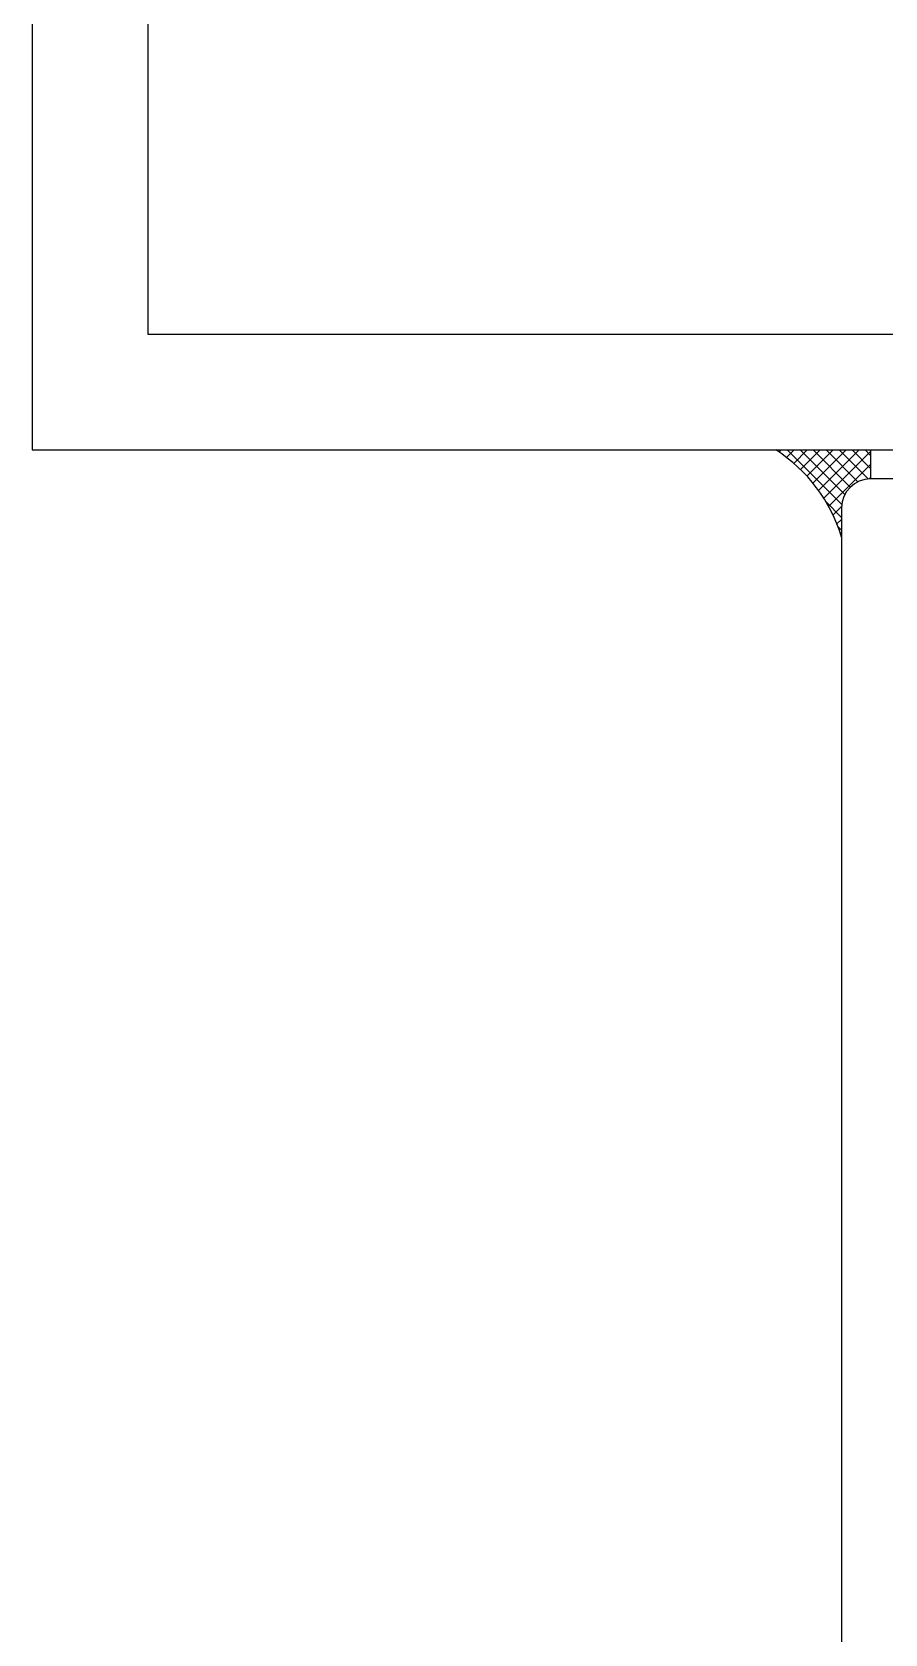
# Model space of a CAD drawing. Extents: x 198753 to 882193, y -399300 to 132460.
# Drawn here: x 345966.2 to 346025.2, y -187037.4 to -186926.6 of the extents above; entities that cross this region are included whole.
import ezdxf

# ---------------------------------------------------------------- set-up
doc = ezdxf.new("R2010")
doc.units = 0
doc.header["$LTSCALE"] = 1000
doc.header["$MEASUREMENT"] = 0
doc.linetypes.add('DASH', pattern=[0.35, 0.25, -0.1])
for name, color, linetype in [('A-SUR_保温', 222, 'Continuous'), ('D_铝板', 181, 'Continuous'), ('钢龙骨', 173, 'Continuous')]:
    doc.layers.add(name, color=color, linetype=linetype)

# ---------------------------------------------------------------- blocks, each defined once
blk = doc.blocks.new('halksjdhasjkld')
h = blk.add_hatch()
h.set_pattern_fill('ANSI37', color=256, scale=0.4, angle=-90.00000000000001, style=0)
h.set_pattern_definition([(315, (62171.64020211238, 20868.94944337904), (0.4490128060534578, 0.4490128060534576), []), (44.99999999999999, (62171.64020211238, 20868.94944337904), (-0.4490128060534576, 0.4490128060534578), [])])
edge = h.paths.add_edge_path()
edge.add_arc((62093.24119998299, 20859.80782825439), 10.85352834999046, 16.64021846851358, 57.37960872857315)
edge.add_line((62099.09201775497, 20868.94932753203), (62105.64020211238, 20868.94944337905))
edge.add_line((62105.64020211238, 20868.94944337904), (62105.64020211238, 20866.94944337904))
edge.add_arc((62105.64020211238, 20864.94944337904), 2, 90, 180)
edge.add_line((62103.64020211238, 20864.94944337904), (62103.64020211238, 20862.91585533875))
for points in [[(62103.64020211238, 20862.91585533877, 0.1796553906988367), (62099.09201775497, 20868.94932753203), (62105.64020211238, 20868.94944337904), (62105.64020211238, 20866.94944337904, 0.414213562373094), (62103.64020211238, 20864.94944337904), (62103.64020211238, 20862.91585533877)], [(62133.64020211238, 19679.44740022786), (62133.64020211238, 20866.94944337904), (62105.64020211238, 20866.94944337904, 0.414213562373095), (62103.64020211238, 20864.94944337904), (62103.64020211238, 19705.84712171057)]]:
    blk.add_lwpolyline(points, format="xyb")
at = {"layer": 'A-SUR_保温', "linetype": 'DASH'}
blk.add_circle((62911.27906114148, 20593.38273980495), 1200, dxfattribs=at)
at = {"layer": '钢龙骨'}
for points in [[(62047.63356734969, 20988.94944337904), (62047.63356734969, 20868.94944337904), (62347.63356734969, 20868.94944337904), (62347.63356734969, 20988.94944337904)], [(62055.63356734969, 20980.94944337904), (62055.63356734969, 20876.94944337904), (62339.63356734969, 20876.94944337904), (62339.63356734969, 20980.94944337904)]]:
    blk.add_lwpolyline(points, close=True, dxfattribs=at)

msp = doc.modelspace()

# ---------------------------------------------------------------- block references
at = {"layer": 'D_铝板'}
msp.add_blockref('halksjdhasjkld', (283918.5596931818, -207824.4391110041), dxfattribs=at)

doc.saveas('drawing.dxf')
